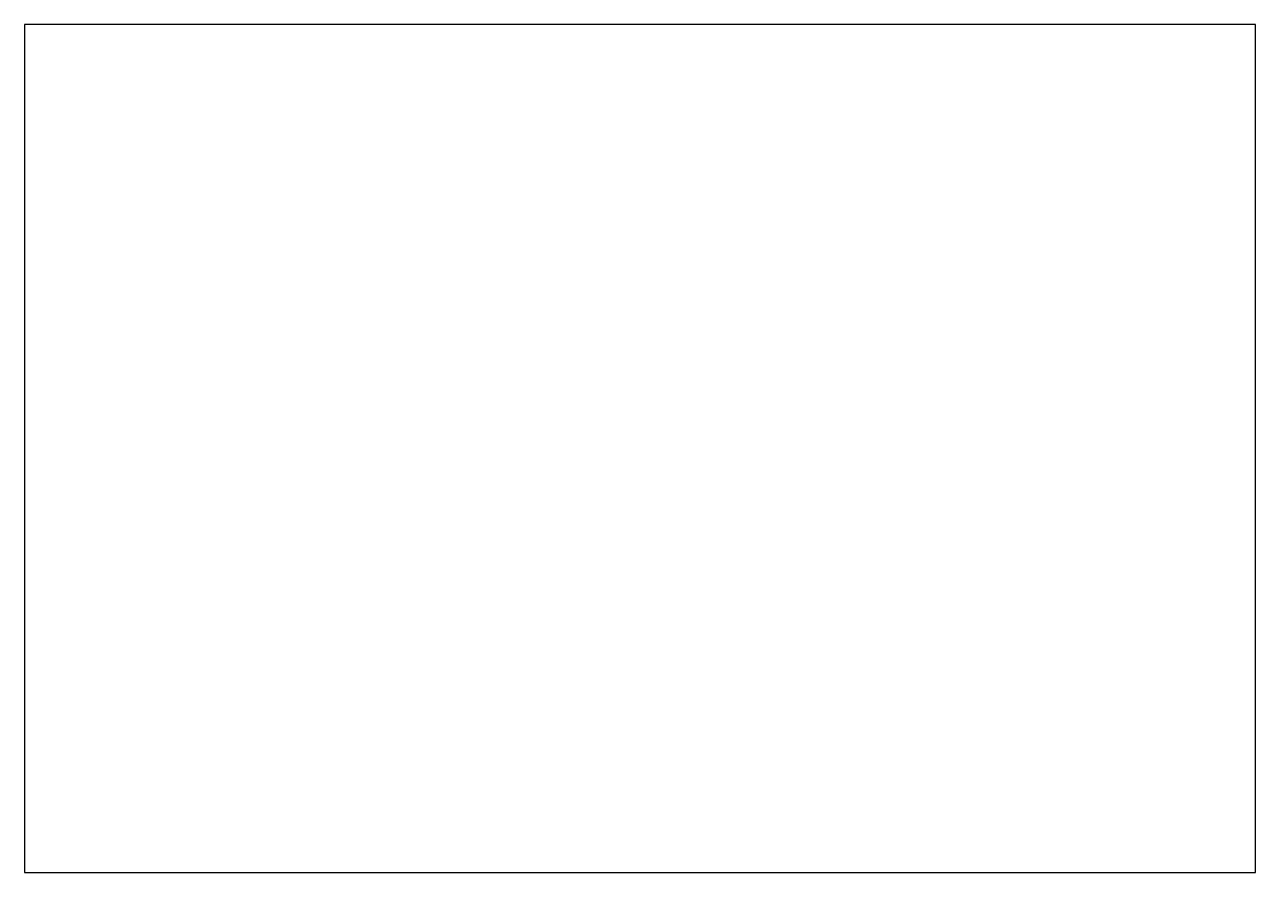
# Model space of a CAD drawing. Header units: millimetres. Extents: x 0 to 9, y 0 to 6.2.
import ezdxf

# ---------------------------------------------------------------- set-up
doc = ezdxf.new("R2010")
doc.units = ezdxf.units.MM

msp = doc.modelspace()

# ---------------------------------------------------------------- linework, layer by layer
at = {"layer": 'CUT_PROFILE'}
msp.add_lwpolyline([(0, 0), (9, 0), (9, 6.2), (0, 6.2)], close=True, dxfattribs=at)

doc.saveas('drawing.dxf')
